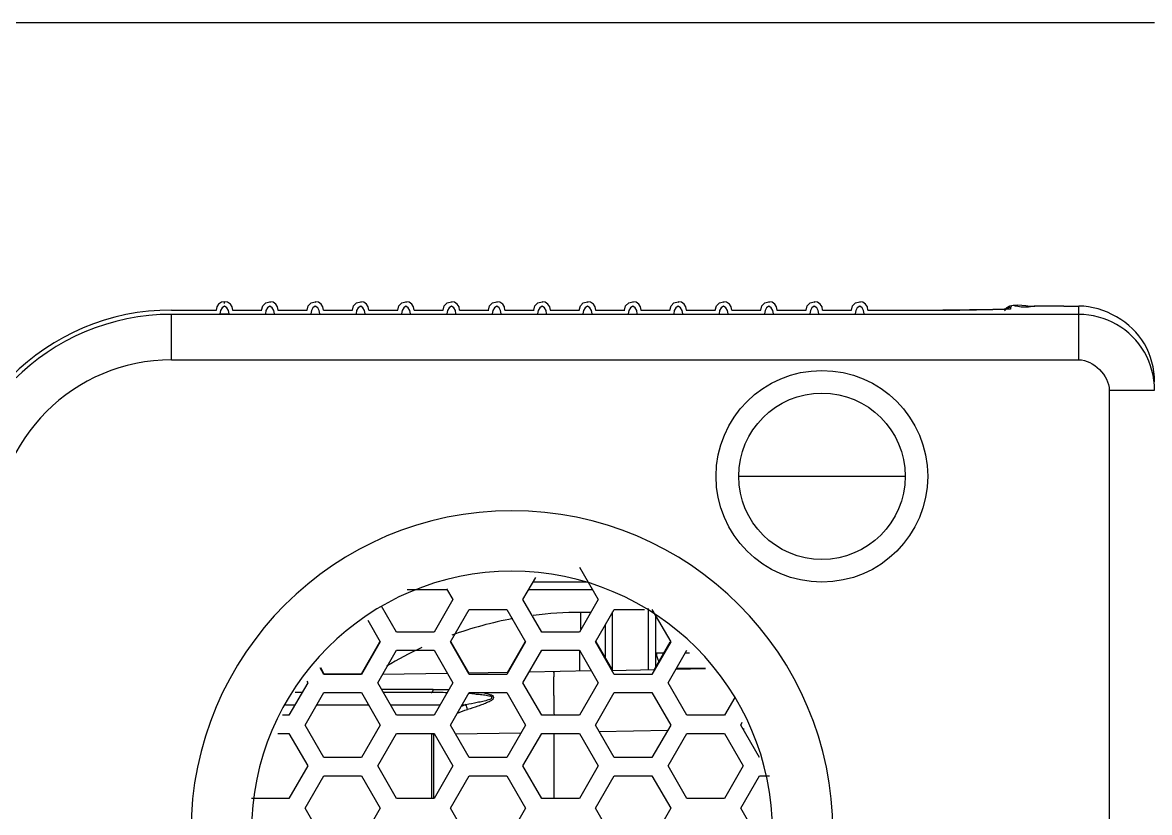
# Model space of a CAD drawing. Header units: millimetres. Extents: x 10297564 to 11610295, y -9287743 to -8409454.
# Drawn here: x 10507378 to 10508873, y -9088410 to -9087362 of the extents above; entities that cross this region are included whole.
import ezdxf

# ---------------------------------------------------------------- set-up
doc = ezdxf.new("R2010")
doc.units = ezdxf.units.MM
doc.header["$LTSCALE"] = 100
doc.layers.add('-0', color=7, linetype='Continuous')

# ---------------------------------------------------------------- blocks, each defined once
blk = doc.blocks.new('인버터 외형도')
at = {"layer": '-0', "linetype": 'Continuous'}
for p, q in [((103149.1, 45621.5), (104804.5, 45621.5)), ((103878.7, 45343.3), (103878.5, 45343.6)), ((103878.8, 45343.2), (103878.7, 45343.3)), ((103879, 45343), (103878.8, 45343.2)), ((103879, 45341.9), (103879, 45343)), ((103920, 45342.6), (103924.2, 45343.7)), ((103924.4, 45343.2), (103924.2, 45343)), ((103924.5, 45343.3), (103924.4, 45343.2)), ((103924.7, 45343.6), (103924.5, 45343.3)), ((103965.1, 45342.6), (103969.3, 45343.7)), ((103969.5, 45343.2), (103969.3, 45343)), ((103969.6, 45343.3), (103969.5, 45343.2)), ((103969.8, 45343.6), (103969.6, 45343.3)), ((104010.3, 45342.6), (104014.5, 45343.7)), ((104014.7, 45343.2), (104014.5, 45343)), ((104014.8, 45343.3), (104014.7, 45343.2)), ((104015, 45343.6), (104014.8, 45343.3)), ((104055.4, 45342.6), (104059.6, 45343.7)), ((104059.8, 45343.2), (104059.6, 45343)), ((104059.9, 45343.3), (104059.8, 45343.2)), ((104060.1, 45343.6), (104059.9, 45343.3)), ((104100.6, 45342.6), (104104.8, 45343.7)), ((104105, 45343.2), (104104.8, 45343)), ((104105.3, 45343.6), (104105, 45343.3)), ((104105, 45343.3), (104105, 45343.2)), ((104145.7, 45342.6), (104149.9, 45343.7)), ((104150.1, 45343.2), (104149.9, 45343)), ((104150.2, 45343.3), (104150.1, 45343.2)), ((104150.4, 45343.6), (104150.2, 45343.3)), ((104190.9, 45342.6), (104195.1, 45343.7)), ((104195.2, 45343.2), (104195.1, 45343)), ((104195.3, 45343.3), (104195.2, 45343.2)), ((104195.6, 45343.6), (104195.3, 45343.3)), ((104236, 45342.6), (104240.2, 45343.7)), ((104240.4, 45343.2), (104240.2, 45343)), ((104240.5, 45343.3), (104240.4, 45343.2)), ((104240.7, 45343.6), (104240.5, 45343.3)), ((104281.2, 45342.6), (104285.3, 45343.7)), ((104285.5, 45343.2), (104285.3, 45343)), ((104285.6, 45343.3), (104285.5, 45343.2)), ((104285.9, 45343.6), (104285.6, 45343.3)), ((104326.3, 45342.6), (104330.5, 45343.7)), ((104330.7, 45343.2), (104330.5, 45343)), ((104330.8, 45343.3), (104330.7, 45343.2)), ((104331, 45343.6), (104330.8, 45343.3)), ((104371.5, 45342.6), (104375.6, 45343.7)), ((104375.8, 45343.2), (104375.6, 45343)), ((104375.9, 45343.3), (104375.8, 45343.2)), ((104376.2, 45343.6), (104375.9, 45343.3)), ((104416.6, 45342.6), (104420.8, 45343.7)), ((104421, 45343.2), (104420.8, 45343)), ((104421.1, 45343.3), (104421, 45343.2)), ((104421.3, 45343.6), (104421.1, 45343.3)), ((104461.8, 45342.6), (104465.9, 45343.7)), ((104466.1, 45343.2), (104465.9, 45343)), ((104466.2, 45343.3), (104466.1, 45343.2)), ((104466.5, 45343.6), (104466.2, 45343.3)), ((104506.9, 45342.6), (104511.1, 45343.7)), ((104511.3, 45343.2), (104511.1, 45343)), ((104511.4, 45343.3), (104511.3, 45343.2)), ((104511.6, 45343.6), (104511.4, 45343.3)), ((103826.3, 45335.4), (103871, 45335.4)), ((103826.3, 45285.9), (103826.3, 45331)), ((104729.3, 45331), (103826.3, 45331)), ((103874.5, 45331.7), (103883.5, 45331.7)), ((103887.1, 45335.4), (103916.1, 45335.4)), ((103932.2, 45335.4), (103961.3, 45335.4)), ((103977.4, 45335.4), (104006.4, 45335.4)), ((104022.5, 45335.4), (104051.6, 45335.4)), ((104067.7, 45335.4), (104096.7, 45335.4)), ((104112.8, 45335.4), (104141.9, 45335.4)), ((104158, 45335.4), (104187, 45335.4)), ((104203.1, 45335.4), (104232.1, 45335.4)), ((104248.2, 45335.4), (104277.3, 45335.4)), ((104293.4, 45335.4), (104322.4, 45335.4)), ((104338.5, 45335.4), (104367.6, 45335.4)), ((104383.7, 45335.4), (104412.7, 45335.4)), ((104428.8, 45335.4), (104457.9, 45335.4)), ((104474, 45335.4), (104503, 45335.4)), ((104519.1, 45335.4), (104593.8, 45335.4)), ((104606.2, 45335.4), (104593.8, 45335.4)), ((104633.2, 45335.6), (104620.5, 45335.5)), ((104661.6, 45336.6), (104661.6, 45338.4)), ((104714.3, 45339.3), (104729.3, 45339.3)), ((104729.3, 45285.9), (104729.3, 45339.3)), ((103826.3, 45285.9), (104729.3, 45285.9)), ((104759.4, 45255.8), (104759.4, 42104.5)), ((104759.4, 45255.8), (104804.5, 45255.8)), ((104390.7, 45170), (104556.2, 45170)), ((104232.1, 45079.7), (104250.7, 45047.3)), ((104176, 45047.3), (104188.7, 45069.3)), ((104240.7, 45064.6), (104186, 45064.6)), ((104100.6, 45057.1), (104060.7, 45057.1)), ((104100, 45058.1), (104106.3, 45047.3)), ((104245.1, 45057.1), (104181.7, 45057.1)), ((104050.2, 45015), (104035.3, 45040.8)), ((104106.3, 45047.3), (104087.6, 45015)), ((104103.8, 45005.2), (104122.5, 45037.6)), ((104122.5, 45037.6), (104159.8, 45037.6)), ((104159.8, 45037.6), (104178.5, 45005.2)), ((104194.7, 45015), (104176, 45047.3)), ((104250.7, 45047.3), (104232.1, 45015)), ((104248.2, 45005.2), (104266.9, 45037.6)), ((104266.9, 45037.6), (104297.1, 45037.6)), ((104300.6, 45038.3), (104300.6, 44977.3)), ((104304.3, 45037.6), (104323, 45005.2)), ((104021.5, 45026.9), (104034, 45005.2)), ((104233.7, 45017.9), (104233.7, 45034.5)), ((104243.3, 45034.5), (104233.7, 45034.5)), ((104265.2, 44976.6), (104265.2, 45035.3)), ((104308.1, 44980.2), (104308.1, 45031.7)), ((104087.6, 45015), (104050.2, 45015)), ((104232.1, 45015), (104194.7, 45015)), ((104257.7, 45022.2), (104257.7, 44989.7)), ((104015.3, 44973.6), (104033.7, 45005.4)), ((104034, 45005.2), (104015.3, 44972.8)), ((104122.5, 44972.8), (104103.8, 45005.2)), ((104104.1, 45005.4), (104122.1, 44974.2)), ((104178.5, 45005.2), (104159.8, 44972.8)), ((104160.5, 44974.8), (104178.2, 45005.4)), ((104266.9, 44972.8), (104248.2, 45005.2)), ((104248.6, 45005.4), (104265.2, 44976.7)), ((104323, 45005.2), (104304.3, 44972.8)), ((104306.5, 44977.4), (104322.6, 45005.4)), ((104031.5, 44964.6), (104050.2, 44996.9)), ((104050.2, 44996.9), (104087.6, 44996.9)), ((104087.6, 44996.9), (104106.3, 44964.6)), ((104176, 44964.6), (104194.7, 44996.9)), ((104194.7, 44996.9), (104232.1, 44996.9)), ((104232.1, 44996.9), (104250.7, 44964.6)), ((104232.7, 44976.1), (104232.7, 44996.9)), ((104316, 44993.9), (104308.9, 44993.9)), ((104320.5, 44964.6), (104339.2, 44996.9)), ((104341.8, 44993.9), (104337.4, 44993.9)), ((103978, 44972.8), (103974.1, 44979.5)), ((103974.4, 44979.8), (103978, 44973.6)), ((103978, 44973.6), (104015.3, 44973.6)), ((104015.3, 44972.8), (103978, 44972.8)), ((104100.9, 44973.8), (104036.2, 44972.7)), ((104161, 44974.8), (104121.7, 44974.1)), ((104159.8, 44972.8), (104122.5, 44972.8)), ((104244, 44976.3), (104182.2, 44975.2)), ((104306.9, 44977.4), (104264.7, 44976.6)), ((104304.3, 44972.8), (104266.9, 44972.8)), ((104357.8, 44978.3), (104328.1, 44977.8)), ((104328.8, 44978.9), (104357.2, 44978.9)), ((103961.8, 44964.6), (103943.1, 44932.2)), ((103960.8, 44966.2), (103961.8, 44964.6)), ((104050.2, 44932.2), (104031.5, 44964.6)), ((104106.3, 44964.6), (104087.6, 44932.2)), ((104194.7, 44932.2), (104176, 44964.6)), ((104250.7, 44964.6), (104232.1, 44932.2)), ((104339.2, 44932.2), (104320.5, 44964.6)), ((103956.1, 44954.8), (103949.4, 44954.8)), ((103959.3, 44922.4), (103978, 44954.8)), ((103978, 44954.8), (104015.3, 44954.8)), ((104015.3, 44954.8), (104034, 44922.4)), ((104084.7, 44957.9), (104035.4, 44957.8)), ((104084.7, 44954.8), (104037.2, 44954.8)), ((104086.7, 44957.9), (104084.7, 44957.9)), ((104103.8, 44922.4), (104122.5, 44954.8)), ((104122.5, 44954.8), (104159.8, 44954.8)), ((104159.8, 44954.8), (104178.5, 44922.4)), ((104206.7, 44952), (104206.7, 44954.8)), ((104248.2, 44922.4), (104266.9, 44954.8)), ((104266.9, 44954.8), (104304.3, 44954.8)), ((104304.3, 44954.8), (104323, 44922.4)), ((104386.8, 44950), (104376.5, 44932.2)), ((103939.7, 44942.7), (103949.2, 44942.7)), ((103971, 44942.7), (104022.3, 44942.7)), ((104044.1, 44942.7), (104093.7, 44942.7)), ((104115.5, 44942.7), (104119.2, 44942.7)), ((103943.1, 44932.2), (103936.8, 44932.2)), ((104087.6, 44932.2), (104050.2, 44932.2)), ((104232.1, 44932.2), (104194.7, 44932.2)), ((104376.5, 44932.2), (104339.2, 44932.2)), ((104392.7, 44922.4), (104394.3, 44925.2)), ((103932, 44914.1), (103943.1, 44914.1)), ((103943.1, 44914.1), (103961.8, 44881.8)), ((103978, 44890.1), (103959.3, 44922.4)), ((104034, 44922.4), (104015.3, 44890.1)), ((104031.5, 44881.8), (104050.2, 44914.1)), ((104050.2, 44914.1), (104087.6, 44914.1)), ((104087.6, 44914.1), (104106.3, 44881.8)), ((104122.5, 44890.1), (104103.8, 44922.4)), ((104108.6, 44913.9), (104174.2, 44914.9)), ((104178.5, 44922.4), (104159.8, 44890.1)), ((104176, 44881.8), (104194.7, 44914.1)), ((104194.7, 44914.1), (104232.1, 44914.1)), ((104207.1, 44849.4), (104207.1, 44914.1)), ((104232.1, 44914.1), (104250.7, 44881.8)), ((104266.9, 44890.1), (104248.2, 44922.4)), ((104251.8, 44916.2), (104320.1, 44917.4)), ((104323, 44922.4), (104304.3, 44890.1)), ((104320.5, 44881.8), (104339.2, 44914.1)), ((104339.2, 44914.1), (104376.5, 44914.1)), ((104376.5, 44914.1), (104395.2, 44881.8)), ((104411.4, 44890.1), (104392.7, 44922.4)), ((104394.8, 44918.7), (104396.2, 44918.8)), ((104084.9, 44913.6), (104084.9, 44849.4)), ((104084.9, 44913.6), (104087.2, 44913.6)), ((104087.2, 44849.4), (104087.2, 44913.6)), ((104087.2, 44913.6), (104087.9, 44913.6)), ((103961.8, 44881.8), (103943.1, 44849.4)), ((104015.3, 44890.1), (103978, 44890.1)), ((104050.2, 44849.4), (104031.5, 44881.8)), ((104106.3, 44881.8), (104087.6, 44849.4)), ((104159.8, 44890.1), (104122.5, 44890.1)), ((104194.7, 44849.4), (104176, 44881.8)), ((104250.7, 44881.8), (104232.1, 44849.4)), ((104304.3, 44890.1), (104266.9, 44890.1)), ((104339.2, 44849.4), (104320.5, 44881.8)), ((104395.2, 44881.8), (104376.5, 44849.4)), ((103959.3, 44839.7), (103978, 44872)), ((103978, 44872), (104015.3, 44872)), ((104015.3, 44872), (104034, 44839.7)), ((104103.8, 44839.7), (104122.5, 44872)), ((104122.5, 44872), (104159.8, 44872)), ((104159.8, 44872), (104178.5, 44839.7)), ((104248.2, 44839.7), (104266.9, 44872)), ((104266.9, 44872), (104304.3, 44872)), ((104304.3, 44872), (104323, 44839.7)), ((104392.7, 44839.7), (104411.4, 44872)), ((104411.4, 44872), (104421.5, 44872)), ((103943.1, 44849.4), (103905.7, 44849.4)), ((104087.6, 44849.4), (104050.2, 44849.4)), ((104232.1, 44849.4), (104194.7, 44849.4)), ((104376.5, 44849.4), (104339.2, 44849.4)), ((103978, 44807.3), (103959.3, 44839.7)), ((104034, 44839.7), (104015.3, 44807.3)), ((104122.5, 44807.3), (104103.8, 44839.7)), ((104178.5, 44839.7), (104159.8, 44807.3)), ((104266.9, 44807.3), (104248.2, 44839.7)), ((104323, 44839.7), (104304.3, 44807.3)), ((104411.4, 44807.3), (104392.7, 44839.7))]:
    blk.add_line(p, q, dxfattribs=at)
for points in [[(103879, 45343.7), (103875.9, 45343.1), (103873.1, 45341.3), (103871.4, 45338.6), (103870.8, 45335.4)], [(103884.9, 45341.3), (103882.1, 45343.1), (103879, 45343.7)], [(103887.2, 45335.4), (103886.6, 45338.6), (103884.9, 45341.3)], [(103915.9, 45335.4), (103917.1, 45339.7), (103920, 45342.6)], [(103930, 45341.3), (103927.3, 45343.1), (103924.2, 45343.7)], [(103932.4, 45335.4), (103931.8, 45338.6), (103930, 45341.3)], [(103961.1, 45335.4), (103962.2, 45339.7), (103965.1, 45342.6)], [(103975.2, 45341.3), (103972.4, 45343.1), (103969.3, 45343.7)], [(103977.5, 45335.4), (103976.9, 45338.6), (103975.2, 45341.3)], [(104006.2, 45335.4), (104007.3, 45339.7), (104010.3, 45342.6)], [(104020.3, 45341.3), (104017.6, 45343.1), (104014.5, 45343.7)], [(104022.7, 45335.4), (104022.1, 45338.6), (104020.3, 45341.3)], [(104051.4, 45335.4), (104052.5, 45339.7), (104055.4, 45342.6)], [(104065.5, 45341.3), (104062.7, 45343.1), (104059.6, 45343.7)], [(104067.8, 45335.4), (104067.2, 45338.6), (104065.5, 45341.3)], [(104096.5, 45335.4), (104097.6, 45339.7), (104100.6, 45342.6)], [(104110.6, 45341.3), (104107.9, 45343.1), (104104.8, 45343.7)], [(104113, 45335.4), (104112.4, 45338.6), (104110.6, 45341.3)], [(104141.7, 45335.4), (104142.8, 45339.7), (104145.7, 45342.6)], [(104155.8, 45341.3), (104153, 45343.1), (104149.9, 45343.7)], [(104158.1, 45335.4), (104157.5, 45338.6), (104155.8, 45341.3)], [(104186.8, 45335.4), (104187.9, 45339.7), (104190.9, 45342.6)], [(104200.9, 45341.3), (104198.2, 45343.1), (104195.1, 45343.7)], [(104203.3, 45335.4), (104202.7, 45338.6), (104200.9, 45341.3)], [(104232, 45335.4), (104233.1, 45339.7), (104236, 45342.6)], [(104246.1, 45341.3), (104243.3, 45343.1), (104240.2, 45343.7)], [(104248.4, 45335.4), (104247.8, 45338.6), (104246.1, 45341.3)], [(104277.1, 45335.4), (104278.2, 45339.7), (104281.2, 45342.6)], [(104291.2, 45341.3), (104288.5, 45343.1), (104285.3, 45343.7)], [(104293.6, 45335.4), (104293, 45338.6), (104291.2, 45341.3)], [(104322.3, 45335.4), (104323.4, 45339.7), (104326.3, 45342.6)], [(104336.4, 45341.3), (104333.6, 45343.1), (104330.5, 45343.7)], [(104338.7, 45335.4), (104338.1, 45338.6), (104336.4, 45341.3)], [(104367.4, 45335.4), (104368.5, 45339.7), (104371.5, 45342.6)], [(104381.5, 45341.3), (104378.7, 45343.1), (104375.6, 45343.7)], [(104383.9, 45335.4), (104383.3, 45338.6), (104381.5, 45341.3)], [(104412.6, 45335.4), (104413.7, 45339.7), (104416.6, 45342.6)], [(104426.7, 45341.3), (104423.9, 45343.1), (104420.8, 45343.7)], [(104429, 45335.4), (104428.4, 45338.6), (104426.7, 45341.3)], [(104457.7, 45335.4), (104458.8, 45339.7), (104461.8, 45342.6)], [(104471.8, 45341.3), (104469, 45343.1), (104465.9, 45343.7)], [(104474.2, 45335.4), (104473.6, 45338.6), (104471.8, 45341.3)], [(104502.9, 45335.4), (104504, 45339.7), (104506.9, 45342.6)], [(104519.3, 45335.4), (104518.7, 45338.6), (104517, 45341.3), (104514.2, 45343.1), (104511.1, 45343.7)], [(103879, 45339.2), (103876.7, 45337.5), (103875.1, 45334.9), (103874.5, 45331.7)], [(103883.5, 45331.7), (103883, 45334.9), (103881.4, 45337.5), (103879, 45339.2)], [(103924.2, 45339.2), (103921.8, 45337.5), (103920.2, 45334.9), (103919.7, 45331.7)], [(103928.7, 45331.7), (103928.1, 45334.9), (103926.5, 45337.5), (103924.2, 45339.2)], [(103969.3, 45339.2), (103967, 45337.5), (103965.4, 45334.9), (103964.8, 45331.7)], [(103973.8, 45331.7), (103973.3, 45334.9), (103971.7, 45337.5), (103969.3, 45339.2)], [(104014.5, 45339.2), (104012.1, 45337.5), (104010.5, 45334.9), (104010, 45331.7)], [(104019, 45331.7), (104018.4, 45334.9), (104016.8, 45337.5), (104014.5, 45339.2)], [(104059.6, 45339.2), (104057.3, 45337.5), (104055.7, 45334.9), (104055.1, 45331.7)], [(104064.1, 45331.7), (104063.5, 45334.9), (104061.9, 45337.5), (104059.6, 45339.2)], [(104104.8, 45339.2), (104102.4, 45337.5), (104100.8, 45334.9), (104100.3, 45331.7)], [(104109.3, 45331.7), (104108.7, 45334.9), (104107.1, 45337.5), (104104.8, 45339.2)], [(104149.9, 45339.2), (104147.6, 45337.5), (104146, 45334.9), (104145.4, 45331.7)], [(104154.4, 45331.7), (104153.8, 45334.9), (104152.2, 45337.5), (104149.9, 45339.2)], [(104195.1, 45339.2), (104192.7, 45337.5), (104191.1, 45334.9), (104190.6, 45331.7)], [(104199.5, 45331.7), (104199, 45334.9), (104197.4, 45337.5), (104195.1, 45339.2)], [(104240.2, 45339.2), (104237.9, 45337.5), (104236.3, 45334.9), (104235.7, 45331.7)], [(104244.7, 45331.7), (104244.1, 45334.9), (104242.5, 45337.5), (104240.2, 45339.2)], [(104285.3, 45339.2), (104283, 45337.5), (104281.4, 45334.9), (104280.8, 45331.7)], [(104289.8, 45331.7), (104289.3, 45334.9), (104287.7, 45337.5), (104285.3, 45339.2)], [(104330.5, 45339.2), (104328.2, 45337.5), (104326.6, 45334.9), (104326, 45331.7)], [(104335, 45331.7), (104334.4, 45334.9), (104332.8, 45337.5), (104330.5, 45339.2)], [(104375.6, 45339.2), (104373.3, 45337.5), (104371.7, 45334.9), (104371.1, 45331.7)], [(104380.1, 45331.7), (104379.6, 45334.9), (104378, 45337.5), (104375.6, 45339.2)], [(104420.8, 45339.2), (104418.4, 45337.5), (104416.9, 45334.9), (104416.3, 45331.7)], [(104425.3, 45331.7), (104424.7, 45334.9), (104423.1, 45337.5), (104420.8, 45339.2)], [(104465.9, 45339.2), (104463.6, 45337.5), (104462, 45334.9), (104461.4, 45331.7)], [(104470.4, 45331.7), (104469.9, 45334.9), (104468.3, 45337.5), (104465.9, 45339.2)], [(104511.1, 45339.2), (104508.7, 45337.5), (104507.1, 45334.9), (104506.6, 45331.7)], [(104515.6, 45331.7), (104515, 45334.9), (104513.4, 45337.5), (104511.1, 45339.2)], [(104620.5, 45335.5), (104613.5, 45335.4), (104606.2, 45335.4)], [(104659.9, 45336.3), (104659.8, 45336.3), (104658.8, 45336.3), (104657.1, 45336.2), (104654.7, 45336.1), (104651.6, 45336), (104647.9, 45335.9), (104643.6, 45335.8), (104638.7, 45335.7), (104633.2, 45335.6)], [(104661.6, 45338.4), (104657.8, 45337.4), (104655.1, 45334.6)]]:
    blk.add_lwpolyline(points, dxfattribs=at)
for radius in [105.3, 82.8]:
    blk.add_circle((104473.5, 45170), radius, dxfattribs=at)
for centre, radius, start, end in [((103826.3, 45109.8), 225.6, 90, 180), ((103826.3, 45109.8), 221.3, 90, 180), ((104595, 48719.8), 3384.4, 269.9812, 270.5481), ((104701.9, 43931.5), 1407.8, 90.3623, 90.7051), ((104713.4, 42714.5), 2624.9, 89.9802, 90.5573), ((104712.7, 42042.7), 3296.7, 89.9733, 90.3422), ((103826.3, 45109.8), 176.1, 90, 180), ((104165, 44816.3), 319.4, 0, 180), ((104165, 44816.3), 259.2, 0, 180), ((104233.7, 44658.3), 376.2, 100.382, 109.9948), ((104233.7, 44658.3), 376.2, 90, 97.2716), ((104233.7, 44658.3), 376.2, 114.9111, 120.9537), ((104085, 44131.2), 823.6, 88.9198, 90.0186), ((104103.7, 44638.2), 316.2, 85.5798, 86.7014), ((106742.9, 44964), 2536.2, 180.2724, 180.7169), ((104176.2, 44783.6), 169.1, 109.7104, 111.4915), ((103495.8, 44724.1), 660.7, 18.8884, 19.3267), ((104099.2, 44913.5), 14.3, 177.3952, 179.7366), ((104097.2, 44913.5), 9.99, 176.2064, 179.8248)]:
    blk.add_arc(centre, radius, start, end, dxfattribs=at)
for points in [[(104655.1, 45335.5), (104660.3, 45344), (104674.7, 45339.1), (104684.6, 45339.2)], [(104653.3, 45336), (104644.6, 45335.7), (104636, 45335.6), (104627.3, 45335.5)], [(104794.4, 45301.8), (104781.9, 45323.5), (104754.3, 45339.3), (104729.3, 45339.3)], [(104766.8, 45321), (104755.6, 45327.4), (104742.2, 45331), (104729.3, 45331)], [(104794.4, 45293.5), (104787.9, 45304.7), (104778.1, 45314.6), (104766.8, 45321)], [(104804.5, 45264.1), (104804.5, 45277.1), (104800.9, 45290.5), (104794.4, 45301.8)], [(104729.3, 45285.9), (104743.5, 45285.9), (104759.4, 45270), (104759.4, 45255.8)], [(104804.5, 45255.8), (104804.5, 45268.8), (104800.9, 45282.2), (104794.4, 45293.5)], [(104308.8, 44993.9), (104308.8, 44991.1), (104309.8, 44988.2), (104311.3, 44985.8)], [(104308.9, 44993.9), (104308.9, 44991.1), (104309.7, 44988.2), (104311.3, 44985.8)], [(104357.7, 44978.8), (104348.1, 44978.8), (104338.4, 44978.8), (104328.8, 44978.9)], [(104086.7, 44957.9), (104091.9, 44957.9), (104097.1, 44957.9), (104102.3, 44957.7)], [(104110.7, 44934.4), (104114, 44935.8), (104117.4, 44936.9), (104120.9, 44938)]]:
    blk.add_open_spline(points, degree=3, dxfattribs=at)
for points, knots in [([(104687.8, 45339.2), (104681.4, 45339.1), (104675.9, 45336.2), (104661.5, 45340.8), (104661.6, 45338.4)], [0, 0, 0, 0, 0.731762, 1, 1, 1, 1]), ([(104661.6, 45336.6), (104661.6, 45335.9), (104657.1, 45336.9), (104655.3, 45336.1), (104653.3, 45336)], [0, 0, 0, 0, 0.25702, 1, 1, 1, 1]), ([(104206.7, 44954.8), (104206.7, 44957.7), (104206.8, 44962.7), (104206.5, 44969.7), (104207.3, 44972.7), (104206.7, 44975.6), (104207.1, 44975.6)], [0, 0, 0, 0, 0.421379, 0.737416, 0.932963, 1, 1, 1, 1]), ([(104084.7, 44954.8), (104084.9, 44954.8), (104086.1, 44955.5), (104086.4, 44956.9), (104086.7, 44957.9)], [0, 0, 0, 0, 0.149153, 1, 1, 1, 1]), ([(104128.1, 44953.4), (104130, 44953.3), (104133.7, 44952.9), (104138.5, 44952.5), (104141.8, 44951.5), (104145.4, 44951.6), (104144.4, 44948), (104141.6, 44947.6), (104138.9, 44946.7), (104135.2, 44945.8), (104128.6, 44944.4), (104123, 44943.4), (104119.2, 44942.7)], [0, 0, 0, 0, 0.125738, 0.251126, 0.312708, 0.375162, 0.426774, 0.489352, 0.553245, 0.616848, 0.744553, 1, 1, 1, 1]), ([(104136, 44954.8), (104137.7, 44954.5), (104140.2, 44953.9), (104143.3, 44952.9), (104145.7, 44952.2), (104146.9, 44949.9), (104145.7, 44947.5), (104143.4, 44946.3), (104140.3, 44944.7), (104136.1, 44943), (104129.4, 44940.6), (104124.3, 44939), (104120.9, 44938)], [0, 0, 0, 0, 0.12216, 0.183661, 0.244023, 0.295386, 0.351273, 0.415155, 0.48046, 0.609815, 0.739814, 1, 1, 1, 1])]:
    blk.add_open_spline(points, degree=3, knots=knots, dxfattribs=at)

msp = doc.modelspace()

# ---------------------------------------------------------------- block references
at = {"xscale": 1.333333333333333, "yscale": 1.333333333333333, "zscale": 1.333333333333333}
msp.add_blockref('인버터 외형도', (10369140.6, -9148191), dxfattribs=at)

doc.saveas('drawing.dxf')
